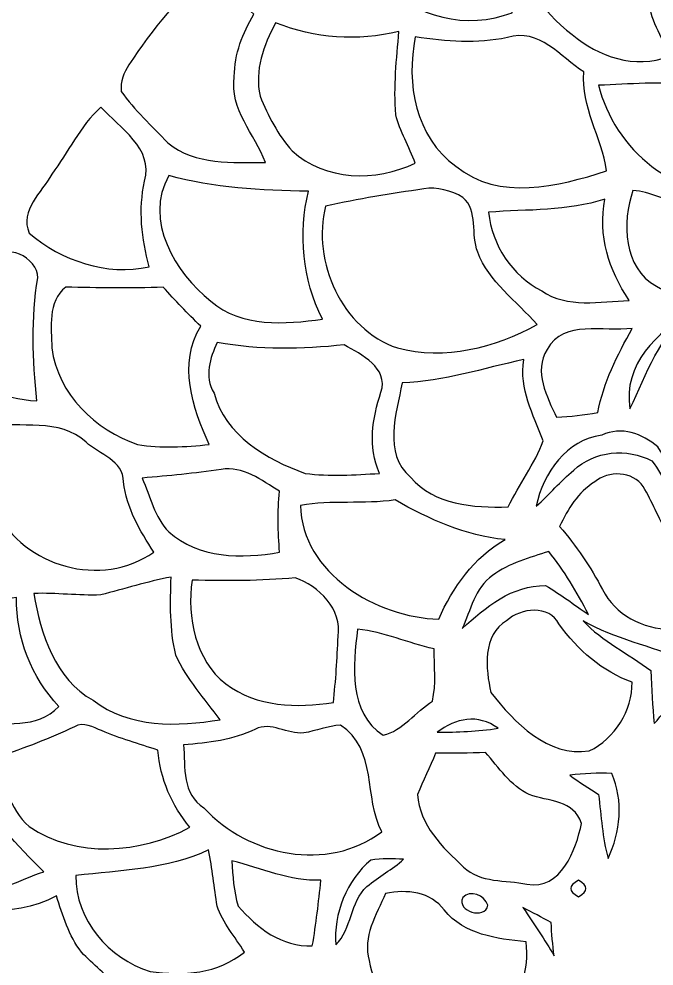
# Model space of a CAD drawing. Extents: x -110 to 93, y -182 to 230.
# Drawn here: x -76.86 to -49.27, y -17.64 to 23.53 of the extents above; entities that cross this region are included whole.
import ezdxf

# ---------------------------------------------------------------- set-up
doc = ezdxf.new("R2010")
doc.units = 0
doc.header["$MEASUREMENT"] = 0
doc.layers.add('LAAG_1', color=7, linetype='CONTINUOUS')

msp = doc.modelspace()

# ---------------------------------------------------------------- linework, layer by layer
at = {"layer": 'LAAG_1', "color": 250}
for points, knots in [([(-70.2479, 30.1658), (-68.4521, 30.979), (-66.8594, 32.1989), (-64.8943, 32.5036), (-64.8943, 32.5036), (-65.9783, 30.8771), (-68.2146, 31.0806), (-69.7737, 30.132), (-69.7737, 30.132), (-72.3485, 28.6409), (-74.9238, 27.0146), (-77.0922, 24.9143), (-77.0922, 24.9143), (-78.346, 23.8973), (-79.3622, 22.6437), (-80.7179, 21.7628), (-80.7179, 21.7628), (-81.9714, 20.814), (-83.2927, 20.0011), (-84.4788, 18.9508), (-84.4788, 18.9508), (-83.1574, 17.968), (-81.4972, 19.0181), (-79.9723, 18.5774), (-79.9723, 18.5774), (-81.4633, 17.7988), (-83.1911, 18.0016), (-84.7838, 17.9338), (-84.7838, 17.9338), (-85.4954, 17.9001), (-86.2068, 18.0357), (-86.8845, 18.2391), (-86.8845, 18.2391), (-85.1904, 18.9846), (-83.6319, 19.967), (-82.31, 21.2883), (-82.31, 21.2883), (-78.4473, 24.4397), (-74.6868, 27.828), (-70.2479, 30.1656), (-70.2479, 30.1656), (-70.2479, 30.1656), (-70.2479, 30.1658), (-70.2479, 30.1658)], [0, 0, 0, 0, 0.0909091, 0.0909091, 0.0909091, 0.0909091, 0.1818182, 0.1818182, 0.1818182, 0.1818182, 0.2727273, 0.2727273, 0.2727273, 0.2727273, 0.3636364, 0.3636364, 0.3636364, 0.3636364, 0.4545455, 0.4545455, 0.4545455, 0.4545455, 0.5454545, 0.5454545, 0.5454545, 0.5454545, 0.6363636, 0.6363636, 0.6363636, 0.6363636, 0.7272727, 0.7272727, 0.7272727, 0.7272727, 0.8181818, 0.8181818, 0.8181818, 0.8181818, 0.9090909, 0.9090909, 0.9090909, 0.9090909, 1, 1, 1, 1]), ([(-61.0313, 25.1513), (-62.048, 26.6081), (-62.3194, 29.0141), (-60.7606, 30.1995), (-60.7606, 30.1995), (-59.3714, 29.3865), (-57.8469, 28.6752), (-56.1524, 28.8104), (-56.1524, 28.8104), (-56.39, 27.0487), (-55.6102, 25.49), (-55.4411, 23.7959), (-55.4411, 23.7959), (-57.3721, 23.0505), (-59.6767, 23.5584), (-61.0313, 25.1511), (-61.0313, 25.1511), (-61.0313, 25.1511), (-61.0313, 25.1513), (-61.0313, 25.1513)], [0, 0, 0, 0, 0.2, 0.2, 0.2, 0.2, 0.4, 0.4, 0.4, 0.4, 0.6, 0.6, 0.6, 0.6, 0.8, 0.8, 0.8, 0.8, 1, 1, 1, 1]), ([(-55.1358, 27.1506), (-55.0681, 27.7947), (-55.3052, 28.6752), (-54.5936, 28.9795), (-54.5936, 28.9795), (-53.3067, 28.6071), (-52.188, 27.7601), (-50.8666, 27.5566), (-50.8666, 27.5566), (-50.1888, 27.4556), (-49.4775, 27.4215), (-48.7659, 27.3534), (-48.7659, 27.3534), (-48.8675, 26.3369), (-49.5453, 25.49), (-49.4775, 24.4395), (-49.4775, 24.4395), (-49.5117, 23.5248), (-48.9017, 22.7794), (-48.63, 21.8982), (-48.63, 21.8982), (-50.0872, 21.3219), (-51.7138, 21.8982), (-52.8319, 22.8471), (-52.8319, 22.8471), (-54.1873, 23.8633), (-55.2378, 25.4222), (-55.1359, 27.1504), (-55.1359, 27.1504), (-55.1359, 27.1504), (-55.1358, 27.1506), (-55.1358, 27.1506)], [0, 0, 0, 0, 0.125, 0.125, 0.125, 0.125, 0.25, 0.25, 0.25, 0.25, 0.375, 0.375, 0.375, 0.375, 0.5, 0.5, 0.5, 0.5, 0.625, 0.625, 0.625, 0.625, 0.75, 0.75, 0.75, 0.75, 0.875, 0.875, 0.875, 0.875, 1, 1, 1, 1]), ([(-72.0777, 21.5258), (-71.0611, 23.0847), (-69.875, 24.5073), (-68.486, 25.7614), (-68.486, 25.7614), (-67.9096, 25.0494), (-67.334, 24.3382), (-66.6563, 23.7282), (-66.6563, 23.7282), (-67.1308, 22.915), (-67.5033, 22.0003), (-67.5033, 21.0172), (-67.5033, 21.0172), (-67.7065, 19.5945), (-66.6222, 18.5101), (-66.1481, 17.2908), (-66.1481, 17.2908), (-67.571, 17.2908), (-69.1976, 17.1546), (-70.3834, 18.1376), (-70.3834, 18.1376), (-71.095, 18.8825), (-71.84, 19.5604), (-72.4167, 20.3736), (-72.4167, 20.3736), (-72.4501, 20.814), (-72.3147, 21.1864), (-72.0777, 21.5258), (-72.0777, 21.5258), (-72.0777, 21.5258), (-72.0777, 21.5258), (-72.0777, 21.5258)], [0, 0, 0, 0, 0.125, 0.125, 0.125, 0.125, 0.25, 0.25, 0.25, 0.25, 0.375, 0.375, 0.375, 0.375, 0.5, 0.5, 0.5, 0.5, 0.625, 0.625, 0.625, 0.625, 0.75, 0.75, 0.75, 0.75, 0.875, 0.875, 0.875, 0.875, 1, 1, 1, 1]), ([(-65.7077, 23.3558), (-64.0135, 22.6775), (-62.1496, 22.5419), (-60.354, 22.9826), (-60.354, 22.9826), (-60.4556, 21.7964), (-60.5914, 20.577), (-60.4895, 19.357), (-60.4895, 19.357), (-60.3203, 18.6457), (-59.9134, 17.968), (-59.6423, 17.2561), (-59.6423, 17.2561), (-61.3703, 16.4433), (-63.5391, 16.4769), (-64.9962, 17.7988), (-64.9962, 17.7988), (-65.6056, 18.4761), (-66.0465, 19.3234), (-66.3852, 20.1709), (-66.3852, 20.1709), (-66.6221, 21.2883), (-66.2495, 22.3733), (-65.7078, 23.3556), (-65.7078, 23.3556), (-65.7078, 23.3556), (-65.7077, 23.3558), (-65.7077, 23.3558)], [0, 0, 0, 0, 0.1428571, 0.1428571, 0.1428571, 0.1428571, 0.2857143, 0.2857143, 0.2857143, 0.2857143, 0.4285714, 0.4285714, 0.4285714, 0.4285714, 0.5714286, 0.5714286, 0.5714286, 0.5714286, 0.7142857, 0.7142857, 0.7142857, 0.7142857, 0.8571429, 0.8571429, 0.8571429, 0.8571429, 1, 1, 1, 1]), ([(-59.6423, 22.7458), (-58.2871, 22.5419), (-56.9658, 22.4405), (-55.6446, 22.7116), (-55.6446, 22.7116), (-54.2551, 23.1518), (-53.3401, 21.8647), (-52.3241, 21.2205), (-52.3241, 21.2205), (-52.4592, 19.6965), (-51.544, 18.4087), (-51.3408, 16.9171), (-51.3408, 16.9171), (-53.4421, 16.2396), (-56.017, 15.5958), (-57.8806, 17.121), (-57.8806, 17.121), (-59.6423, 18.4087), (-60.0489, 20.7125), (-59.6423, 22.7456), (-59.6423, 22.7456), (-59.6423, 22.7456), (-59.6423, 22.7458), (-59.6423, 22.7458)], [0, 0, 0, 0, 0.1666667, 0.1666667, 0.1666667, 0.1666667, 0.3333333, 0.3333333, 0.3333333, 0.3333333, 0.5, 0.5, 0.5, 0.5, 0.6666667, 0.6666667, 0.6666667, 0.6666667, 0.8333333, 0.8333333, 0.8333333, 0.8333333, 1, 1, 1, 1]), ([(-51.6799, 20.6449), (-50.3581, 20.6789), (-48.9689, 20.8481), (-47.6476, 20.6111), (-47.6476, 20.6111), (-46.8348, 20.0349), (-46.0552, 19.4248), (-45.2764, 18.8825), (-45.2764, 18.8825), (-45.2762, 17.968), (-45.3097, 17.0874), (-45.3436, 16.1727), (-45.3436, 16.1727), (-48.2576, 15.4267), (-51.0363, 17.9338), (-51.6799, 20.6447), (-51.6799, 20.6447), (-51.6799, 20.6447), (-51.6799, 20.6449), (-51.6799, 20.6449)], [0, 0, 0, 0, 0.2, 0.2, 0.2, 0.2, 0.4, 0.4, 0.4, 0.4, 0.6, 0.6, 0.6, 0.6, 0.8, 0.8, 0.8, 0.8, 1, 1, 1, 1]), ([(-75.432, 16.7822), (-74.7204, 17.7311), (-74.2121, 18.8489), (-73.2974, 19.6964), (-73.2974, 19.6964), (-72.484, 18.7814), (-70.9934, 17.9001), (-71.3997, 16.4769), (-71.3997, 16.4769), (-71.6708, 15.257), (-71.5353, 13.9698), (-71.1967, 12.7498), (-71.1967, 12.7498), (-73.06, 12.3427), (-74.9918, 13.0209), (-76.4147, 14.2073), (-76.4147, 14.2073), (-76.821, 15.2233), (-75.8722, 15.9684), (-75.432, 16.7821), (-75.432, 16.7821), (-75.432, 16.7821), (-75.432, 16.7822), (-75.432, 16.7822)], [0, 0, 0, 0, 0.1666667, 0.1666667, 0.1666667, 0.1666667, 0.3333333, 0.3333333, 0.3333333, 0.3333333, 0.5, 0.5, 0.5, 0.5, 0.6666667, 0.6666667, 0.6666667, 0.6666667, 0.8333333, 0.8333333, 0.8333333, 0.8333333, 1, 1, 1, 1]), ([(-70.3495, 16.7145), (-68.3842, 16.1728), (-66.3513, 16.0703), (-64.2843, 16.0367), (-64.2843, 16.0367), (-64.7247, 14.2073), (-64.5557, 12.2076), (-63.6743, 10.4797), (-63.6743, 10.4797), (-65.3006, 10.2424), (-67.1983, 10.1072), (-68.5196, 11.2589), (-68.5196, 11.2589), (-70.0784, 12.4789), (-71.434, 14.783), (-70.3495, 16.7144), (-70.3495, 16.7144), (-70.3495, 16.7144), (-70.3495, 16.7145), (-70.3495, 16.7145)], [0, 0, 0, 0, 0.2, 0.2, 0.2, 0.2, 0.4, 0.4, 0.4, 0.4, 0.6, 0.6, 0.6, 0.6, 0.8, 0.8, 0.8, 0.8, 1, 1, 1, 1]), ([(-63.5391, 15.3926), (-62.116, 15.6977), (-60.6927, 15.9352), (-59.2701, 16.138), (-59.2701, 16.138), (-58.6939, 16.2396), (-58.084, 16.0703), (-57.5758, 15.7661), (-57.5758, 15.7661), (-56.8979, 15.1898), (-57.2369, 14.139), (-56.9315, 13.3939), (-56.9315, 13.3939), (-56.4574, 12.1059), (-55.2378, 11.2589), (-54.3571, 10.2422), (-54.3571, 10.2422), (-56.1866, 9.2262), (-58.3554, 8.6839), (-60.422, 9.2261), (-60.422, 9.2261), (-62.8276, 10.0395), (-64.1488, 12.9868), (-63.5391, 15.3926), (-63.5391, 15.3926), (-63.5391, 15.3926), (-63.5391, 15.3926), (-63.5391, 15.3926)], [0, 0, 0, 0, 0.1428571, 0.1428571, 0.1428571, 0.1428571, 0.2857143, 0.2857143, 0.2857143, 0.2857143, 0.4285714, 0.4285714, 0.4285714, 0.4285714, 0.5714286, 0.5714286, 0.5714286, 0.5714286, 0.7142857, 0.7142857, 0.7142857, 0.7142857, 0.8571429, 0.8571429, 0.8571429, 0.8571429, 1, 1, 1, 1]), ([(-50.1888, 16.0703), (-49.4439, 16.0026), (-48.7659, 15.6637), (-48.0542, 15.3926), (-48.0542, 15.3926), (-47.1055, 15.2233), (-46.1229, 15.2911), (-45.1402, 15.2233), (-45.1402, 15.2233), (-45.3777, 14.1053), (-45.8515, 13.0551), (-46.2586, 12.0044), (-46.2586, 12.0044), (-47.2074, 11.937), (-48.2576, 11.3272), (-49.1723, 11.9029), (-49.1723, 11.9029), (-50.629, 12.7157), (-50.6633, 14.6817), (-50.1888, 16.0703), (-50.1888, 16.0703), (-50.1888, 16.0703), (-50.1888, 16.0703), (-50.1888, 16.0703)], [0, 0, 0, 0, 0.1666667, 0.1666667, 0.1666667, 0.1666667, 0.3333333, 0.3333333, 0.3333333, 0.3333333, 0.5, 0.5, 0.5, 0.5, 0.6666667, 0.6666667, 0.6666667, 0.6666667, 0.8333333, 0.8333333, 0.8333333, 0.8333333, 1, 1, 1, 1]), ([(-56.4574, 15.1215), (-54.7631, 15.257), (-53.0351, 15.1556), (-51.4091, 15.6977), (-51.4091, 15.6977), (-51.7138, 14.1053), (-51.2393, 12.6143), (-50.3581, 11.2929), (-50.3581, 11.2929), (-51.6116, 11.2254), (-53.0351, 10.9546), (-54.1531, 11.6997), (-54.1531, 11.6997), (-55.4411, 12.3769), (-56.3218, 13.6981), (-56.4574, 15.1213), (-56.4574, 15.1213), (-56.4574, 15.1213), (-56.4574, 15.1215), (-56.4574, 15.1215)], [0, 0, 0, 0, 0.2, 0.2, 0.2, 0.2, 0.4, 0.4, 0.4, 0.4, 0.6, 0.6, 0.6, 0.6, 0.8, 0.8, 0.8, 0.8, 1, 1, 1, 1]), ([(-77.9058, 12.886), (-77.5665, 13.9698), (-76.0081, 13.1223), (-76.042, 12.2759), (-76.042, 12.2759), (-76.3131, 10.5139), (-76.279, 8.7175), (-76.0759, 6.9224), (-76.0759, 6.9224), (-77.5665, 7.0238), (-79.0575, 7.5324), (-80.0399, 8.7175), (-80.0399, 8.7175), (-79.3963, 10.1409), (-78.651, 11.5304), (-77.9058, 12.886), (-77.9058, 12.886), (-77.9058, 12.886), (-77.9058, 12.886), (-77.9058, 12.886)], [0, 0, 0, 0, 0.2, 0.2, 0.2, 0.2, 0.4, 0.4, 0.4, 0.4, 0.6, 0.6, 0.6, 0.6, 0.8, 0.8, 0.8, 0.8, 1, 1, 1, 1]), ([(-75.432, 9.2262), (-75.432, 10.1072), (-75.6354, 11.2252), (-74.8221, 11.8693), (-74.8221, 11.8693), (-73.433, 11.8352), (-72.0094, 11.8015), (-70.5868, 11.8693), (-70.5868, 11.8693), (-70.0784, 11.2929), (-69.5364, 10.7167), (-68.9602, 10.175), (-68.9602, 10.175), (-69.943, 8.5481), (-69.3332, 6.6172), (-68.5876, 5.0247), (-68.5876, 5.0247), (-69.6382, 4.9233), (-70.6884, 4.8555), (-71.7047, 5.0247), (-71.7047, 5.0247), (-73.5346, 5.6684), (-75.1606, 7.1924), (-75.432, 9.2261), (-75.432, 9.2261), (-75.432, 9.2261), (-75.432, 9.2262), (-75.432, 9.2262)], [0, 0, 0, 0, 0.1428571, 0.1428571, 0.1428571, 0.1428571, 0.2857143, 0.2857143, 0.2857143, 0.2857143, 0.4285714, 0.4285714, 0.4285714, 0.4285714, 0.5714286, 0.5714286, 0.5714286, 0.5714286, 0.7142857, 0.7142857, 0.7142857, 0.7142857, 0.8571429, 0.8571429, 0.8571429, 0.8571429, 1, 1, 1, 1]), ([(-50.3246, 6.5831), (-50.629, 8.5148), (-49.1387, 9.9033), (-47.6476, 10.7849), (-47.6476, 10.7849), (-49.0709, 9.7679), (-49.5789, 8.1075), (-50.3246, 6.583), (-50.3246, 6.583), (-50.3246, 6.583), (-50.3246, 6.5831), (-50.3246, 6.5831)], [0, 0, 0, 0, 0.3333333, 0.3333333, 0.3333333, 0.3333333, 0.6666667, 0.6666667, 0.6666667, 0.6666667, 1, 1, 1, 1]), ([(-53.9164, 9.1585), (-53.1704, 10.4799), (-51.4768, 9.9033), (-50.223, 10.0731), (-50.223, 10.0731), (-50.8666, 8.9211), (-51.4768, 7.7015), (-51.7138, 6.4132), (-51.7138, 6.4132), (-52.324, 6.3124), (-52.8993, 6.2447), (-53.509, 6.2111), (-53.509, 6.2111), (-53.9164, 7.0911), (-54.5259, 8.2094), (-53.9164, 9.1584), (-53.9164, 9.1584), (-53.9164, 9.1584), (-53.9164, 9.1585), (-53.9164, 9.1585)], [0, 0, 0, 0, 0.2, 0.2, 0.2, 0.2, 0.4, 0.4, 0.4, 0.4, 0.6, 0.6, 0.6, 0.6, 0.8, 0.8, 0.8, 0.8, 1, 1, 1, 1]), ([(-68.2487, 9.4637), (-66.4192, 9.1243), (-64.5557, 9.1584), (-62.7257, 9.3616), (-62.7257, 9.3616), (-61.9804, 8.9211), (-60.7945, 8.3781), (-61.1333, 7.2949), (-61.1333, 7.2949), (-61.506, 6.1427), (-61.7092, 4.957), (-61.2011, 3.7712), (-61.2011, 3.7712), (-62.2857, 3.7035), (-63.3691, 3.6356), (-64.4198, 3.7712), (-64.4198, 3.7712), (-66.1142, 4.3818), (-67.9096, 5.4314), (-68.3842, 7.2607), (-68.3842, 7.2607), (-68.8245, 8.0068), (-68.5537, 8.7858), (-68.2489, 9.4637), (-68.2489, 9.4637), (-68.2489, 9.4637), (-68.2487, 9.4637), (-68.2487, 9.4637)], [0, 0, 0, 0, 0.1428571, 0.1428571, 0.1428571, 0.1428571, 0.2857143, 0.2857143, 0.2857143, 0.2857143, 0.4285714, 0.4285714, 0.4285714, 0.4285714, 0.5714286, 0.5714286, 0.5714286, 0.5714286, 0.7142857, 0.7142857, 0.7142857, 0.7142857, 0.8571429, 0.8571429, 0.8571429, 0.8571429, 1, 1, 1, 1]), ([(-60.2183, 7.7017), (-58.3887, 7.7688), (-56.6947, 8.3451), (-54.9322, 8.7175), (-54.9322, 8.7175), (-55.1358, 7.4306), (-54.5259, 6.346), (-54.0857, 5.1938), (-54.0857, 5.1938), (-54.4584, 4.1773), (-55.1359, 3.2961), (-55.6102, 2.3143), (-55.6102, 2.3143), (-57.1349, 2.2801), (-58.7952, 2.382), (-59.8456, 3.6014), (-59.8456, 3.6014), (-61.0657, 4.6518), (-60.4556, 6.3802), (-60.2183, 7.7015), (-60.2183, 7.7015), (-60.2183, 7.7015), (-60.2183, 7.7017), (-60.2183, 7.7017)], [0, 0, 0, 0, 0.1666667, 0.1666667, 0.1666667, 0.1666667, 0.3333333, 0.3333333, 0.3333333, 0.3333333, 0.5, 0.5, 0.5, 0.5, 0.6666667, 0.6666667, 0.6666667, 0.6666667, 0.8333333, 0.8333333, 0.8333333, 0.8333333, 1, 1, 1, 1]), ([(-78.2105, 5.9731), (-76.7869, 5.7025), (-75.0932, 6.2111), (-73.9411, 5.1261), (-73.9411, 5.1261), (-73.3651, 4.584), (-72.3147, 4.347), (-72.3147, 3.3982), (-72.3147, 3.3982), (-72.179, 2.2801), (-71.6033, 1.263), (-70.9934, 0.3494), (-70.9934, 0.3494), (-73.2635, -1.2441), (-76.6517, -0.2948), (-77.8378, 2.1446), (-77.8378, 2.1446), (-78.4814, 3.2963), (-78.2783, 4.6859), (-78.2105, 5.973), (-78.2105, 5.973), (-78.2105, 5.973), (-78.2105, 5.9731), (-78.2105, 5.9731)], [0, 0, 0, 0, 0.1666667, 0.1666667, 0.1666667, 0.1666667, 0.3333333, 0.3333333, 0.3333333, 0.3333333, 0.5, 0.5, 0.5, 0.5, 0.6666667, 0.6666667, 0.6666667, 0.6666667, 0.8333333, 0.8333333, 0.8333333, 0.8333333, 1, 1, 1, 1]), ([(-54.3904, 2.3479), (-54.0857, 3.8043), (-53.069, 5.2274), (-51.544, 5.4314), (-51.544, 5.4314), (-50.6969, 5.837), (-49.7825, 5.4987), (-49.1048, 4.9233), (-49.1048, 4.9233), (-48.4949, 3.9063), (-48.1895, 2.7209), (-47.3087, 1.8735), (-47.3087, 1.8735), (-46.3263, 1.263), (-44.9708, 1.263), (-44.1916, 0.2811), (-44.1916, 0.2811), (-44.3947, -1.4473), (-45.7845, -2.6669), (-47.0376, -3.7513), (-47.0376, -3.7513), (-46.4956, -2.7003), (-45.5468, -1.6166), (-45.7499, -0.3632), (-45.7499, -0.3632), (-46.0216, 0.8228), (-47.2746, 1.1286), (-48.0542, 1.8735), (-48.0542, 1.8735), (-48.5967, 2.6526), (-48.7659, 3.6356), (-49.3756, 4.3133), (-49.3756, 4.3133), (-50.4266, 4.8893), (-51.8827, 4.7536), (-52.7645, 3.9061), (-52.7645, 3.9061), (-53.3401, 3.4318), (-53.8146, 2.8559), (-54.3904, 2.3479), (-54.3904, 2.3479), (-54.3904, 2.3479), (-54.3904, 2.3479), (-54.3904, 2.3479)], [0, 0, 0, 0, 0.0909091, 0.0909091, 0.0909091, 0.0909091, 0.1818182, 0.1818182, 0.1818182, 0.1818182, 0.2727273, 0.2727273, 0.2727273, 0.2727273, 0.3636364, 0.3636364, 0.3636364, 0.3636364, 0.4545455, 0.4545455, 0.4545455, 0.4545455, 0.5454545, 0.5454545, 0.5454545, 0.5454545, 0.6363636, 0.6363636, 0.6363636, 0.6363636, 0.7272727, 0.7272727, 0.7272727, 0.7272727, 0.8181818, 0.8181818, 0.8181818, 0.8181818, 0.9090909, 0.9090909, 0.9090909, 0.9090909, 1, 1, 1, 1]), ([(-71.5013, 3.568), (-70.3495, 3.6699), (-69.2316, 3.7712), (-68.0794, 3.9403), (-68.0794, 3.9403), (-67.1308, 4.11), (-66.3175, 3.4659), (-65.5384, 2.992), (-65.5384, 2.992), (-65.6395, 2.1105), (-65.6056, 1.2294), (-65.5384, 0.3494), (-65.5384, 0.3494), (-67.1647, 0.0436), (-69.0621, 0.0766), (-70.3495, 1.2294), (-70.3495, 1.2294), (-70.9593, 1.8735), (-71.1626, 2.7546), (-71.5013, 3.5678), (-71.5013, 3.5678), (-71.5013, 3.5678), (-71.5013, 3.568), (-71.5013, 3.568)], [0, 0, 0, 0, 0.1666667, 0.1666667, 0.1666667, 0.1666667, 0.3333333, 0.3333333, 0.3333333, 0.3333333, 0.5, 0.5, 0.5, 0.5, 0.6666667, 0.6666667, 0.6666667, 0.6666667, 0.8333333, 0.8333333, 0.8333333, 0.8333333, 1, 1, 1, 1]), ([(-51.849, 3.3983), (-51.273, 3.9063), (-50.1888, 3.872), (-49.7484, 3.1948), (-49.7484, 3.1948), (-49.3419, 2.5509), (-49.1048, 1.8388), (-48.6982, 1.1958), (-48.6982, 1.1958), (-48.1219, 0.6195), (-47.3429, 0.2132), (-46.6649, -0.2611), (-46.6649, -0.2611), (-46.5641, -1.4805), (-47.377, -2.7005), (-48.5626, -3.0058), (-48.5626, -3.0058), (-49.7484, -3.0056), (-50.9683, -2.3616), (-51.5103, -1.2783), (-51.5103, -1.2783), (-52.0188, -0.2947), (-52.6626, 0.6194), (-53.3742, 1.4662), (-53.3742, 1.4662), (-53.0012, 2.2124), (-52.5949, 2.9573), (-51.849, 3.3982), (-51.849, 3.3982), (-51.849, 3.3982), (-51.849, 3.3983), (-51.849, 3.3983)], [0, 0, 0, 0, 0.125, 0.125, 0.125, 0.125, 0.25, 0.25, 0.25, 0.25, 0.375, 0.375, 0.375, 0.375, 0.5, 0.5, 0.5, 0.5, 0.625, 0.625, 0.625, 0.625, 0.75, 0.75, 0.75, 0.75, 0.875, 0.875, 0.875, 0.875, 1, 1, 1, 1]), ([(-64.6234, 2.382), (-63.3017, 2.6186), (-61.8785, 2.4163), (-60.5231, 2.6184), (-60.5231, 2.6184), (-59.0325, 1.7726), (-57.4739, 1.0607), (-55.7456, 0.8911), (-55.7456, 0.8911), (-57.1007, 0.1115), (-58.016, -1.1764), (-58.6257, -2.5654), (-58.6257, -2.5654), (-61.303, -2.4977), (-64.5893, -0.5664), (-64.6234, 2.382), (-64.6234, 2.382), (-64.6234, 2.382), (-64.6234, 2.382), (-64.6234, 2.382)], [0, 0, 0, 0, 0.2, 0.2, 0.2, 0.2, 0.4, 0.4, 0.4, 0.4, 0.6, 0.6, 0.6, 0.6, 0.8, 0.8, 0.8, 0.8, 1, 1, 1, 1]), ([(-56.2879, -0.6683), (-55.5763, -0.1255), (-54.6619, 0.1113), (-53.8484, 0.383), (-53.8484, 0.383), (-53.1704, -0.4643), (-52.6285, -1.3796), (-52.1207, -2.3616), (-52.1207, -2.3616), (-52.7645, -1.9218), (-53.3401, -1.4806), (-53.9841, -1.1081), (-53.9841, -1.1081), (-55.4411, -1.0743), (-56.5931, -2.0569), (-57.6092, -2.9722), (-57.6092, -2.9722), (-57.2367, -2.1924), (-57.0677, -1.21), (-56.2881, -0.6683), (-56.2881, -0.6683), (-56.2881, -0.6683), (-56.2879, -0.6683), (-56.2879, -0.6683)], [0, 0, 0, 0, 0.1666667, 0.1666667, 0.1666667, 0.1666667, 0.3333333, 0.3333333, 0.3333333, 0.3333333, 0.5, 0.5, 0.5, 0.5, 0.6666667, 0.6666667, 0.6666667, 0.6666667, 0.8333333, 0.8333333, 0.8333333, 0.8333333, 1, 1, 1, 1]), ([(-73.2974, -1.5141), (-72.2811, -1.2441), (-71.2983, -0.9383), (-70.2479, -0.7355), (-70.2479, -0.7355), (-70.2816, -1.8541), (-70.3156, -3.0058), (-70.0448, -4.1237), (-70.0448, -4.1237), (-69.57, -5.175), (-68.7907, -6.0214), (-68.1132, -6.9361), (-68.1132, -6.9361), (-69.977, -7.2413), (-72.0437, -7.3085), (-73.6362, -6.0891), (-73.6362, -6.0891), (-75.2966, -5.175), (-75.9065, -3.2095), (-76.2115, -1.4475), (-76.2115, -1.4475), (-75.2286, -1.4132), (-74.2798, -1.5483), (-73.2974, -1.5142), (-73.2974, -1.5142), (-73.2974, -1.5142), (-73.2974, -1.5141), (-73.2974, -1.5141)], [0, 0, 0, 0, 0.1428571, 0.1428571, 0.1428571, 0.1428571, 0.2857143, 0.2857143, 0.2857143, 0.2857143, 0.4285714, 0.4285714, 0.4285714, 0.4285714, 0.5714286, 0.5714286, 0.5714286, 0.5714286, 0.7142857, 0.7142857, 0.7142857, 0.7142857, 0.8571429, 0.8571429, 0.8571429, 0.8571429, 1, 1, 1, 1]), ([(-69.3332, -0.8709), (-67.8421, -0.9047), (-66.3513, -0.9047), (-64.8607, -0.7698), (-64.8607, -0.7698), (-63.8441, -1.1079), (-62.7938, -2.1583), (-62.9971, -3.311), (-62.9971, -3.311), (-63.0307, -4.2935), (-63.0985, -5.2418), (-63.2001, -6.1911), (-63.2001, -6.1911), (-64.7925, -6.4281), (-66.5211, -6.3949), (-67.8763, -5.3773), (-67.8763, -5.3773), (-69.1975, -4.3276), (-69.57, -2.4977), (-69.3332, -0.8711), (-69.3332, -0.8711), (-69.3332, -0.8711), (-69.3332, -0.8709), (-69.3332, -0.8709)], [0, 0, 0, 0, 0.1666667, 0.1666667, 0.1666667, 0.1666667, 0.3333333, 0.3333333, 0.3333333, 0.3333333, 0.5, 0.5, 0.5, 0.5, 0.6666667, 0.6666667, 0.6666667, 0.6666667, 0.8333333, 0.8333333, 0.8333333, 0.8333333, 1, 1, 1, 1]), ([(-82.8864, -1.7522), (-81.9037, -1.7522), (-80.9887, -2.1247), (-80.0063, -2.226), (-80.0063, -2.226), (-78.9559, -2.1247), (-77.9733, -1.7862), (-76.957, -1.6166), (-76.957, -1.6166), (-76.9908, -3.4123), (-76.3131, -5.0725), (-75.127, -6.3604), (-75.127, -6.3604), (-76.0758, -7.3768), (-77.4989, -7.0385), (-78.7186, -7.1057), (-78.7186, -7.1057), (-81.4292, -7.2749), (-83.5641, -4.2935), (-82.8864, -1.7522), (-82.8864, -1.7522), (-82.8864, -1.7522), (-82.8864, -1.7522), (-82.8864, -1.7522)], [0, 0, 0, 0, 0.1666667, 0.1666667, 0.1666667, 0.1666667, 0.3333333, 0.3333333, 0.3333333, 0.3333333, 0.5, 0.5, 0.5, 0.5, 0.6666667, 0.6666667, 0.6666667, 0.6666667, 0.8333333, 0.8333333, 0.8333333, 0.8333333, 1, 1, 1, 1]), ([(-55.6781, -2.6333), (-55.0681, -2.0569), (-53.8146, -1.956), (-53.408, -2.7688), (-53.408, -2.7688), (-52.5947, -3.9202), (-51.5103, -4.8357), (-50.223, -5.3095), (-50.223, -5.3095), (-50.223, -6.5294), (-50.9683, -7.7494), (-52.0865, -8.2915), (-52.0865, -8.2915), (-53.882, -8.5625), (-55.3395, -7.0721), (-56.3561, -5.7504), (-56.3561, -5.7504), (-56.5929, -4.7336), (-56.7285, -3.2433), (-55.6781, -2.6333), (-55.6781, -2.6333), (-55.6781, -2.6333), (-55.6781, -2.6333), (-55.6781, -2.6333)], [0, 0, 0, 0, 0.1666667, 0.1666667, 0.1666667, 0.1666667, 0.3333333, 0.3333333, 0.3333333, 0.3333333, 0.5, 0.5, 0.5, 0.5, 0.6666667, 0.6666667, 0.6666667, 0.6666667, 0.8333333, 0.8333333, 0.8333333, 0.8333333, 1, 1, 1, 1]), ([(-52.3577, -2.6333), (-50.9683, -3.4454), (-49.4098, -3.7171), (-47.9526, -4.3612), (-47.9526, -4.3612), (-48.0885, -5.411), (-48.5626, -6.3604), (-49.2742, -7.1057), (-49.2742, -7.1057), (-49.3419, -6.3602), (-49.3756, -5.5806), (-49.4098, -4.8014), (-49.4098, -4.8014), (-50.3922, -4.056), (-51.5103, -3.5473), (-52.3577, -2.6333), (-52.3577, -2.6333), (-52.3577, -2.6333), (-52.3577, -2.6333), (-52.3577, -2.6333)], [0, 0, 0, 0, 0.2, 0.2, 0.2, 0.2, 0.4, 0.4, 0.4, 0.4, 0.6, 0.6, 0.6, 0.6, 0.8, 0.8, 0.8, 0.8, 1, 1, 1, 1]), ([(-62.1496, -3.0056), (-60.998, -3.1076), (-59.9475, -3.6156), (-58.8289, -3.8533), (-58.8289, -3.8533), (-58.8289, -4.5987), (-58.7273, -5.3773), (-58.8973, -6.1227), (-58.8973, -6.1227), (-59.6086, -6.597), (-60.2183, -7.4104), (-61.0313, -7.6143), (-61.0313, -7.6143), (-62.5565, -6.6314), (-62.353, -4.5646), (-62.1496, -3.0058), (-62.1496, -3.0058), (-62.1496, -3.0058), (-62.1496, -3.0056), (-62.1496, -3.0056)], [0, 0, 0, 0, 0.2, 0.2, 0.2, 0.2, 0.4, 0.4, 0.4, 0.4, 0.6, 0.6, 0.6, 0.6, 0.8, 0.8, 0.8, 0.8, 1, 1, 1, 1]), ([(-58.6939, -7.4788), (-57.8806, -6.8687), (-56.9315, -6.6651), (-56.0508, -7.3085), (-56.0508, -7.3085), (-56.9315, -7.4441), (-57.8123, -7.4788), (-58.694, -7.4788), (-58.694, -7.4788), (-58.694, -7.4788), (-58.6939, -7.4788), (-58.6939, -7.4788)], [0, 0, 0, 0, 0.3333333, 0.3333333, 0.3333333, 0.3333333, 0.6666667, 0.6666667, 0.6666667, 0.6666667, 1, 1, 1, 1]), ([(-77.736, -8.5625), (-76.6181, -8.156), (-75.4995, -7.7494), (-74.449, -7.2413), (-74.449, -7.2413), (-74.0427, -7.0044), (-73.6362, -7.2749), (-73.2635, -7.4104), (-73.2635, -7.4104), (-72.484, -7.7494), (-71.6375, -7.9868), (-70.824, -8.2579), (-70.824, -8.2579), (-70.722, -9.5114), (-70.214, -10.6631), (-69.4348, -11.6119), (-69.4348, -11.6119), (-71.569, -12.764), (-74.3818, -12.9674), (-76.4147, -11.5789), (-76.4147, -11.5789), (-77.2617, -10.7986), (-77.6005, -9.6471), (-77.736, -8.5626), (-77.736, -8.5626), (-77.736, -8.5626), (-77.736, -8.5625), (-77.736, -8.5625)], [0, 0, 0, 0, 0.1428571, 0.1428571, 0.1428571, 0.1428571, 0.2857143, 0.2857143, 0.2857143, 0.2857143, 0.4285714, 0.4285714, 0.4285714, 0.4285714, 0.5714286, 0.5714286, 0.5714286, 0.5714286, 0.7142857, 0.7142857, 0.7142857, 0.7142857, 0.8571429, 0.8571429, 0.8571429, 0.8571429, 1, 1, 1, 1]), ([(-66.588, -7.3427), (-65.9106, -7.0044), (-65.1991, -7.5802), (-64.4875, -7.5124), (-64.4875, -7.5124), (-63.9458, -7.4104), (-63.4374, -7.2077), (-62.8954, -7.1736), (-62.8954, -7.1736), (-61.2687, -8.2237), (-61.8785, -10.3243), (-61.0995, -11.8152), (-61.0995, -11.8152), (-63.4712, -13.5774), (-66.8936, -12.8655), (-68.8246, -10.765), (-68.8246, -10.765), (-69.7737, -10.1886), (-69.6382, -9.003), (-69.7059, -8.0204), (-69.7059, -8.0204), (-68.6212, -7.9526), (-67.571, -7.8177), (-66.588, -7.3427), (-66.588, -7.3427), (-66.588, -7.3427), (-66.588, -7.3427), (-66.588, -7.3427)], [0, 0, 0, 0, 0.1428571, 0.1428571, 0.1428571, 0.1428571, 0.2857143, 0.2857143, 0.2857143, 0.2857143, 0.4285714, 0.4285714, 0.4285714, 0.4285714, 0.5714286, 0.5714286, 0.5714286, 0.5714286, 0.7142857, 0.7142857, 0.7142857, 0.7142857, 0.8571429, 0.8571429, 0.8571429, 0.8571429, 1, 1, 1, 1]), ([(-58.7614, -8.3935), (-58.016, -8.3935), (-57.3044, -8.3935), (-56.5931, -8.3594), (-56.5931, -8.3594), (-56.0168, -9.0028), (-55.5083, -9.8162), (-54.6955, -10.1886), (-54.6955, -10.1886), (-53.882, -10.4938), (-52.7304, -10.4262), (-52.4254, -11.4427), (-52.4254, -11.4427), (-52.6626, -12.5944), (-53.3068, -14.357), (-54.797, -14.0855), (-54.797, -14.0855), (-55.7118, -13.8821), (-56.8296, -14.0519), (-57.5422, -13.3404), (-57.5422, -13.3404), (-58.4562, -12.4936), (-59.4732, -11.5101), (-59.5404, -10.1886), (-59.5404, -10.1886), (-59.3036, -9.5792), (-58.9987, -9.003), (-58.7614, -8.3935), (-58.7614, -8.3935), (-58.7614, -8.3935), (-58.7614, -8.3935), (-58.7614, -8.3935)], [0, 0, 0, 0, 0.125, 0.125, 0.125, 0.125, 0.25, 0.25, 0.25, 0.25, 0.375, 0.375, 0.375, 0.375, 0.5, 0.5, 0.5, 0.5, 0.625, 0.625, 0.625, 0.625, 0.75, 0.75, 0.75, 0.75, 0.875, 0.875, 0.875, 0.875, 1, 1, 1, 1]), ([(-52.9337, -9.3418), (-52.324, -9.2744), (-51.7138, -9.2409), (-51.1041, -9.2745), (-51.1041, -9.2745), (-50.5959, -10.4603), (-50.7311, -11.8152), (-51.273, -12.9674), (-51.273, -12.9674), (-51.5103, -12.0527), (-51.578, -11.138), (-51.6799, -10.1886), (-51.6799, -10.1886), (-52.0865, -9.9186), (-52.5269, -9.6471), (-52.9337, -9.3418), (-52.9337, -9.3418), (-52.9337, -9.3418), (-52.9337, -9.3418), (-52.9337, -9.3418)], [0, 0, 0, 0, 0.2, 0.2, 0.2, 0.2, 0.4, 0.4, 0.4, 0.4, 0.6, 0.6, 0.6, 0.6, 0.8, 0.8, 0.8, 0.8, 1, 1, 1, 1]), ([(-83.4624, -10.6293), (-81.7681, -10.5616), (-80.1418, -10.2905), (-78.5833, -9.6471), (-78.5833, -9.6471), (-78.1423, -11.2399), (-76.9228, -12.3916), (-75.7706, -13.5427), (-75.7706, -13.5427), (-76.821, -13.8821), (-77.8716, -14.5598), (-79.0236, -14.3902), (-79.0236, -14.3902), (-81.1584, -14.4926), (-83.2927, -12.7989), (-83.4624, -10.6295), (-83.4624, -10.6295), (-83.4624, -10.6295), (-83.4624, -10.6293), (-83.4624, -10.6293)], [0, 0, 0, 0, 0.2, 0.2, 0.2, 0.2, 0.4, 0.4, 0.4, 0.4, 0.6, 0.6, 0.6, 0.6, 0.8, 0.8, 0.8, 0.8, 1, 1, 1, 1]), ([(-74.3818, -13.713), (-72.4501, -13.476), (-70.4172, -13.4413), (-68.6212, -12.5944), (-68.6212, -12.5944), (-68.4521, -13.4081), (-68.3842, -14.221), (-68.2489, -15.0347), (-68.2489, -15.0347), (-68.0112, -15.7803), (-67.4694, -16.3562), (-67.0629, -17.0339), (-67.0629, -17.0339), (-68.181, -17.9816), (-69.7398, -18.0835), (-71.1626, -17.8803), (-71.1626, -17.8803), (-72.9582, -17.3044), (-74.4157, -15.6443), (-74.3818, -13.713), (-74.3818, -13.713), (-74.3818, -13.713), (-74.3818, -13.713), (-74.3818, -13.713)], [0, 0, 0, 0, 0.1666667, 0.1666667, 0.1666667, 0.1666667, 0.3333333, 0.3333333, 0.3333333, 0.3333333, 0.5, 0.5, 0.5, 0.5, 0.6666667, 0.6666667, 0.6666667, 0.6666667, 0.8333333, 0.8333333, 0.8333333, 0.8333333, 1, 1, 1, 1]), ([(-67.6046, -13.0687), (-66.3174, -13.4081), (-65.0975, -13.9493), (-63.7421, -13.9163), (-63.7421, -13.9163), (-63.8441, -14.8639), (-63.946, -15.8139), (-64.1151, -16.7622), (-64.1151, -16.7622), (-65.4368, -16.8294), (-66.5211, -15.983), (-67.334, -15.0347), (-67.334, -15.0347), (-67.5374, -14.39), (-67.571, -13.713), (-67.6046, -13.0689), (-67.6046, -13.0689), (-67.6046, -13.0689), (-67.6046, -13.0687), (-67.6046, -13.0687)], [0, 0, 0, 0, 0.2, 0.2, 0.2, 0.2, 0.4, 0.4, 0.4, 0.4, 0.6, 0.6, 0.6, 0.6, 0.8, 0.8, 0.8, 0.8, 1, 1, 1, 1]), ([(-61.5741, -13.0346), (-61.0995, -12.9674), (-60.625, -12.9674), (-60.1503, -13.0016), (-60.1503, -13.0016), (-60.625, -13.4413), (-61.235, -13.7466), (-61.743, -14.1868), (-61.743, -14.1868), (-62.4884, -14.8639), (-62.3872, -16.0173), (-63.0985, -16.7281), (-63.0985, -16.7281), (-63.2001, -15.3735), (-62.6244, -13.9163), (-61.5741, -13.0346), (-61.5741, -13.0346), (-61.5741, -13.0346), (-61.5741, -13.0346), (-61.5741, -13.0346)], [0, 0, 0, 0, 0.2, 0.2, 0.2, 0.2, 0.4, 0.4, 0.4, 0.4, 0.6, 0.6, 0.6, 0.6, 0.8, 0.8, 0.8, 0.8, 1, 1, 1, 1]), ([(-52.5607, -13.9162), (-52.1207, -14.1537), (-52.1207, -14.3902), (-52.5607, -14.6277), (-52.5607, -14.6277), (-53.0012, -14.39), (-53.0012, -14.1538), (-52.5607, -13.9163), (-52.5607, -13.9163), (-52.5607, -13.9163), (-52.5607, -13.9162), (-52.5607, -13.9162)], [0, 0, 0, 0, 0.3333333, 0.3333333, 0.3333333, 0.3333333, 0.6666667, 0.6666667, 0.6666667, 0.6666667, 1, 1, 1, 1]), ([(-60.9299, -14.4926), (-60.0153, -14.2886), (-58.9651, -14.4243), (-58.3887, -15.204), (-58.3887, -15.204), (-57.5076, -16.2884), (-56.1183, -16.4581), (-54.8312, -16.5931), (-54.8312, -16.5931), (-54.6619, -17.8129), (-55.1021, -18.8974), (-55.8136, -19.8457), (-55.8136, -19.8457), (-56.9658, -19.8792), (-58.1517, -20.0148), (-59.3037, -19.8793), (-59.3037, -19.8793), (-60.2183, -19.2357), (-61.5397, -18.6935), (-61.6417, -17.4058), (-61.6417, -17.4058), (-61.9465, -16.3898), (-61.3363, -15.4068), (-60.93, -14.4926), (-60.93, -14.4926), (-60.93, -14.4926), (-60.9299, -14.4926), (-60.9299, -14.4926)], [0, 0, 0, 0, 0.1428571, 0.1428571, 0.1428571, 0.1428571, 0.2857143, 0.2857143, 0.2857143, 0.2857143, 0.4285714, 0.4285714, 0.4285714, 0.4285714, 0.5714286, 0.5714286, 0.5714286, 0.5714286, 0.7142857, 0.7142857, 0.7142857, 0.7142857, 0.8571429, 0.8571429, 0.8571429, 0.8571429, 1, 1, 1, 1]), ([(-57.5756, -14.6617), (-57.2705, -14.323), (-56.6268, -14.5598), (-56.491, -15.0007), (-56.491, -15.0007), (-56.5929, -15.6443), (-57.8806, -15.2717), (-57.5758, -14.6617), (-57.5758, -14.6617), (-57.5758, -14.6617), (-57.5756, -14.6617), (-57.5756, -14.6617)], [0, 0, 0, 0, 0.3333333, 0.3333333, 0.3333333, 0.3333333, 0.6666667, 0.6666667, 0.6666667, 0.6666667, 1, 1, 1, 1]), ([(-81.5988, -15.3047), (-79.4641, -15.0005), (-77.1942, -15.679), (-75.2288, -14.594), (-75.2288, -14.594), (-74.9575, -15.4409), (-74.6868, -16.3215), (-74.1443, -17.0339), (-74.1443, -17.0339), (-73.6362, -17.5754), (-73.0264, -18.0158), (-72.6194, -18.6258), (-72.6194, -18.6258), (-72.5516, -19.2016), (-73.128, -19.4048), (-73.5007, -19.677), (-73.5007, -19.677), (-75.0593, -20.5906), (-77.0583, -21.0656), (-78.7525, -20.3202), (-78.7525, -20.3202), (-80.6836, -19.4395), (-81.294, -17.2031), (-81.599, -15.3049), (-81.599, -15.3049), (-81.599, -15.3049), (-81.5988, -15.3047), (-81.5988, -15.3047)], [0, 0, 0, 0, 0.1428571, 0.1428571, 0.1428571, 0.1428571, 0.2857143, 0.2857143, 0.2857143, 0.2857143, 0.4285714, 0.4285714, 0.4285714, 0.4285714, 0.5714286, 0.5714286, 0.5714286, 0.5714286, 0.7142857, 0.7142857, 0.7142857, 0.7142857, 0.8571429, 0.8571429, 0.8571429, 0.8571429, 1, 1, 1, 1]), ([(-54.9666, -15.102), (-54.56, -15.3047), (-54.1531, -15.5424), (-53.7471, -15.7456), (-53.7471, -15.7456), (-53.7128, -16.2199), (-53.6792, -16.7281), (-53.6109, -17.2031), (-53.6109, -17.2031), (-54.0178, -16.4916), (-54.4918, -15.8139), (-54.9668, -15.102), (-54.9668, -15.102), (-54.9668, -15.102), (-54.9666, -15.102), (-54.9666, -15.102)], [0, 0, 0, 0, 0.25, 0.25, 0.25, 0.25, 0.5, 0.5, 0.5, 0.5, 0.75, 0.75, 0.75, 0.75, 1, 1, 1, 1])]:
    msp.add_open_spline(points, degree=3, knots=knots, dxfattribs=at)

doc.saveas('drawing.dxf')
